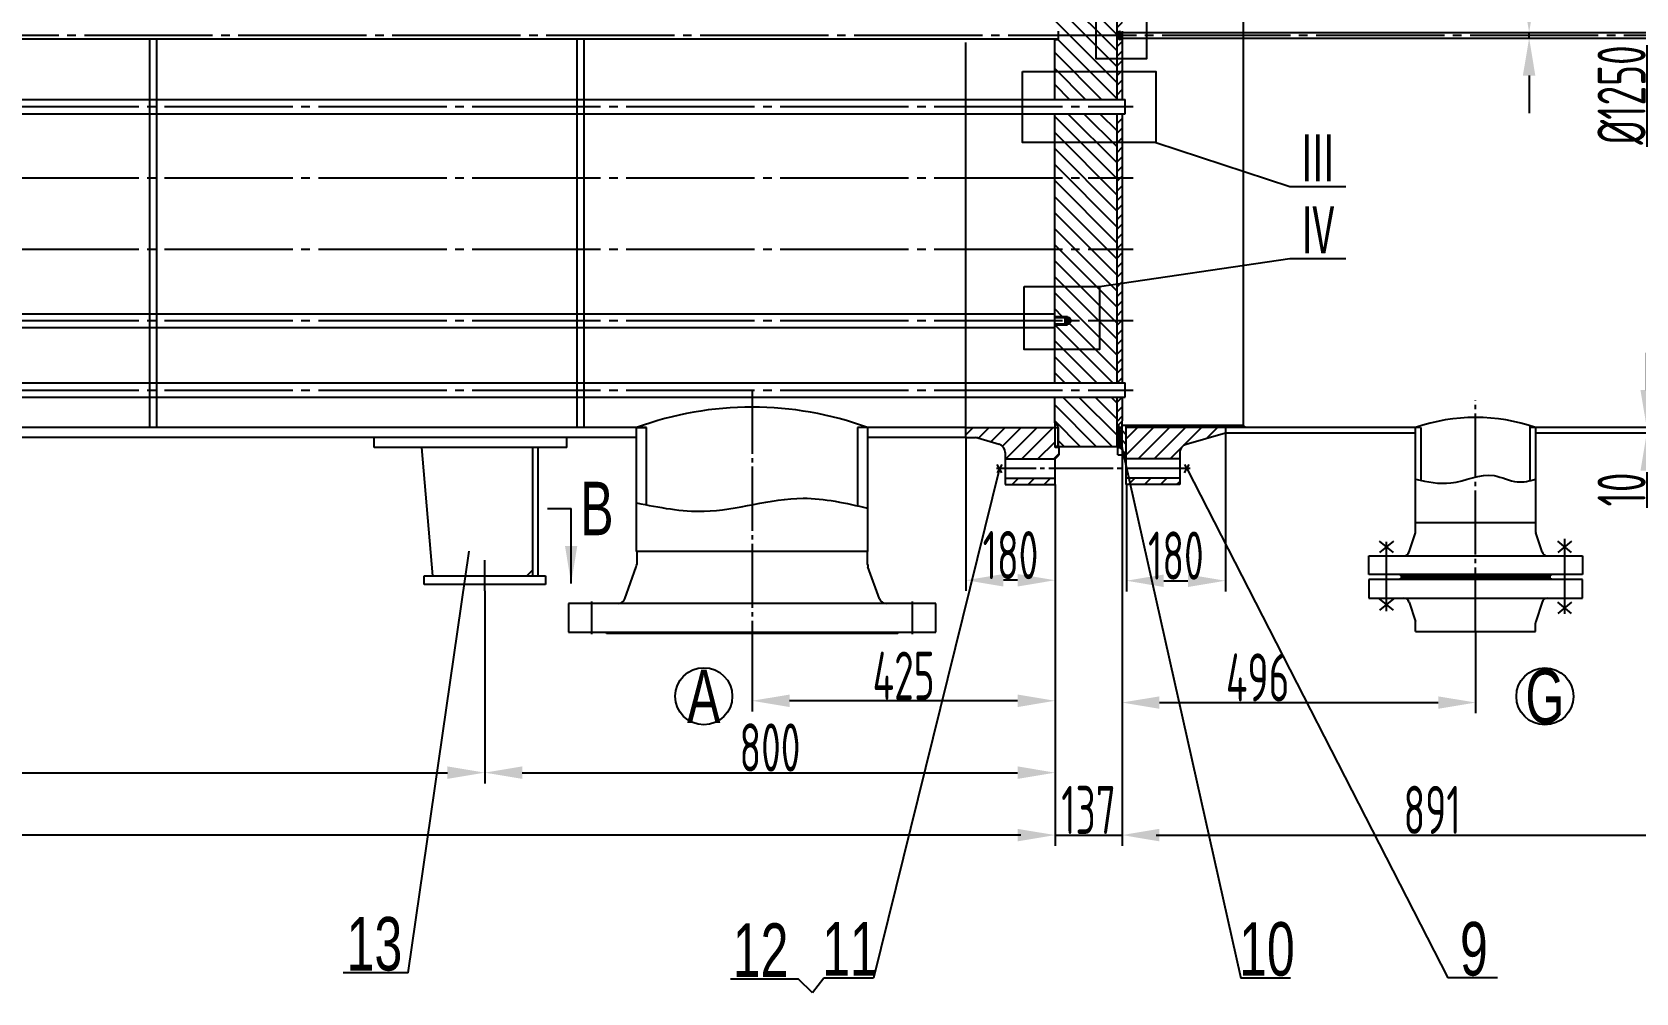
# Model space of a CAD drawing. Header units: millimetres. Extents: x 46644 to 124135, y -32003 to -3110.
# Drawn here: x 59937 to 62187, y -6052 to -4705 of the extents above; entities that cross this region are included whole.
import ezdxf
from ezdxf.enums import TextEntityAlignment as Align

# ---------------------------------------------------------------- set-up
doc = ezdxf.new("R2010")
doc.units = ezdxf.units.MM
doc.header["$LTSCALE"] = 6
doc.linetypes.add('CENTER', pattern=[18, 15, -1, 1, -1])
for name, color, linetype in [('0_OL', 4, 'Continuous'), ('1_hat', 52, 'Continuous'), ('4_cen', 1, 'CENTER'), ('4_cen_s', 7, 'Continuous'), ('5_div', 5, 'Continuous'), ('7_dim', 3, 'Continuous')]:
    doc.layers.add(name, color=color, linetype=linetype)
doc.styles.add('HZ', font='ascii.shx', dxfattribs={"width": 0.7, "bigfont": 'hztxt.shx'})
doc.styles.add('mark', font='cc.shx', dxfattribs={"width": 0.7, "bigfont": 'dxfs.shx'})
doc.dimstyles.new('15.1', dxfattribs={"dimscale": 15, "dimtxt": 4.5, "dimasz": 3.5, "dimexe": 1, "dimexo": 0, "dimgap": 0.1, "dimtad": 1, "dimzin": 9, "dimdsep": 46, "dimtxsty": 'HZ', "dimcen": 0, "dimclrd": 256, "dimclre": 256, "dimclrt": 256, "dimadec": 0, "dimazin": 0, "dimtfac": 1, "dimtmove": 1, "dimatfit": 1, "dimfxl": 0, "dimarcsym": 0})
pattern_1 = [(120, (14161.1553, 0), (-2.74963066, -1.5875), []), (210, (14161.1553, 0), (1.5875, -2.74963066), [])]

# ---------------------------------------------------------------- blocks, each defined once
blk = doc.blocks.new('*D47')
at = {"layer": '7_dim', "lineweight": -2}
for p, q in [((62286.1, -4159.2), (62186.8, -4159.2)), ((62201.8, -4211.7), (62201.8, -5206.7)), ((62286.1, -5259.2), (62186.8, -5259.2))]:
    blk.add_line(p, q, dxfattribs=at)
at = {"layer": '7_dim'}
for points in [[(62193, -4211.7), (62210.5, -4211.7), (62201.8, -4159.2)], [(62193, -5206.7), (62210.5, -5206.7), (62201.8, -5259.2)]]:
    blk.add_solid(points, dxfattribs=at)
at = {"layer": 'Defpoints', "color": 0}
for p in [(62286.1, -4159.2), (62201.8, -5259.2), (62286.1, -5259.2)]:
    blk.add_point(p, dxfattribs=at)
at = {"layer": '7_dim', "insert": (62166.5, -4792.9), "char_height": 67.5, "attachment_point": 5, "rotation": 90, "style": 'HZ'}
blk.add_mtext('%%C1250', dxfattribs=at)
blk = doc.blocks.new('*D295')
at = {"layer": '7_dim', "lineweight": -2}
for p, q in [((62201.8, -5206.7), (62201.8, -5154.2)), ((62286.1, -5259.2), (62186.8, -5259.2)), ((62201.8, -5259.2), (62201.8, -5267.2)), ((62286.1, -5267.2), (62186.8, -5267.2)), ((62201.8, -5319.7), (62201.8, -5372.2))]:
    blk.add_line(p, q, dxfattribs=at)
at = {"layer": '7_dim'}
for points in [[(62193, -5206.7), (62210.5, -5206.7), (62201.8, -5259.2)], [(62193, -5319.7), (62210.5, -5319.7), (62201.8, -5267.2)]]:
    blk.add_solid(points, dxfattribs=at)
at = {"layer": 'Defpoints', "color": 0}
for p in [(62286.1, -5259.2), (62201.8, -5267.2), (62286.1, -5267.2)]:
    blk.add_point(p, dxfattribs=at)
at = {"layer": '7_dim', "insert": (62166.5, -5346), "char_height": 67.5, "attachment_point": 5, "rotation": 90, "style": 'HZ'}
blk.add_mtext('10', dxfattribs=at)
blk = doc.blocks.new('*D50')
at = {"layer": '7_dim', "lineweight": -2}
for p, q in [((61465.7, -5287.2), (61465.7, -5845.5)), ((62335.7, -5267.2), (62335.7, -5845.5)), ((61518.2, -5830.5), (62283.2, -5830.5))]:
    blk.add_line(p, q, dxfattribs=at)
at = {"layer": '7_dim'}
for points in [[(61518.2, -5821.7), (61518.2, -5839.2), (61465.7, -5830.5)], [(62283.2, -5821.7), (62283.2, -5839.2), (62335.7, -5830.5)]]:
    blk.add_solid(points, dxfattribs=at)
at = {"layer": 'Defpoints', "color": 0}
for p in [(61465.7, -5287.2), (62335.7, -5267.2), (62335.7, -5830.5)]:
    blk.add_point(p, dxfattribs=at)
at = {"layer": '7_dim', "insert": (61900.7, -5795.2), "char_height": 67.5, "attachment_point": 5, "style": 'HZ'}
blk.add_mtext('891', dxfattribs=at)
blk = doc.blocks.new('*D63')
at = {"layer": '7_dim', "lineweight": -2}
for p, q in [((61465.7, -5287.2), (61465.7, -5659.7)), ((61961.7, -5545.2), (61961.7, -5659.7)), ((61518.2, -5644.7), (61909.2, -5644.7))]:
    blk.add_line(p, q, dxfattribs=at)
at = {"layer": '7_dim'}
for points in [[(61518.2, -5636), (61518.2, -5653.5), (61465.7, -5644.7)], [(61909.2, -5636), (61909.2, -5653.5), (61961.7, -5644.7)]]:
    blk.add_solid(points, dxfattribs=at)
at = {"layer": 'Defpoints', "color": 0}
for p in [(61465.7, -5287.2), (61961.7, -5545.2), (61961.7, -5644.7)]:
    blk.add_point(p, dxfattribs=at)
at = {"layer": '7_dim', "insert": (61655.9, -5609.5), "char_height": 67.5, "attachment_point": 5, "style": 'HZ'}
blk.add_mtext('496', dxfattribs=at)
blk = doc.blocks.new('*D14')
at = {"layer": '7_dim', "lineweight": -2}
for p, q in [((62036.8, -4652.7), (62036.8, -4600.2)), ((61960.7, -4705.2), (62051.8, -4705.2)), ((61960.7, -4713.2), (62051.8, -4713.2)), ((62036.8, -4713.2), (62036.8, -4705.2)), ((62036.8, -4765.7), (62036.8, -4818.2))]:
    blk.add_line(p, q, dxfattribs=at)
at = {"layer": '7_dim'}
for points in [[(62028, -4652.7), (62045.5, -4652.7), (62036.8, -4705.2)], [(62028, -4765.7), (62045.5, -4765.7), (62036.8, -4713.2)]]:
    blk.add_solid(points, dxfattribs=at)
at = {"layer": 'Defpoints', "color": 0}
for p in [(61960.7, -4705.2), (61960.7, -4713.2), (62036.8, -4705.2)]:
    blk.add_point(p, dxfattribs=at)
at = {"layer": '7_dim', "insert": (62001.5, -4626.5), "char_height": 67.5, "attachment_point": 5, "rotation": 90, "style": 'HZ'}
blk.add_mtext('10', dxfattribs=at)
blk = doc.blocks.new('*D65')
at = {"layer": '7_dim', "lineweight": -2}
for p, q in [((61371.7, -5339.2), (61371.7, -5657.2)), ((60946.7, -5547.4), (60946.7, -5657.2)), ((61319.2, -5642.2), (60999.2, -5642.2))]:
    blk.add_line(p, q, dxfattribs=at)
at = {"layer": '7_dim'}
for points in [[(60999.2, -5633.5), (60999.2, -5651), (60946.7, -5642.2)], [(61319.2, -5633.5), (61319.2, -5651), (61371.7, -5642.2)]]:
    blk.add_solid(points, dxfattribs=at)
at = {"layer": 'Defpoints', "color": 0}
for p in [(61371.7, -5339.2), (60946.7, -5547.4), (60946.7, -5642.2)]:
    blk.add_point(p, dxfattribs=at)
at = {"layer": '7_dim', "insert": (61159.2, -5607), "char_height": 67.5, "attachment_point": 5, "style": 'HZ'}
blk.add_mtext('425', dxfattribs=at)
blk = doc.blocks.new('*D15')
at = {"layer": '7_dim', "lineweight": -2}
for p, q in [((61371.7, -5339.2), (61371.7, -5758)), ((60571.7, -5488.1), (60571.7, -5758)), ((60624.2, -5743), (61319.2, -5743))]:
    blk.add_line(p, q, dxfattribs=at)
at = {"layer": '7_dim'}
for points in [[(60624.2, -5734.2), (60624.2, -5751.7), (60571.7, -5743)], [(61319.2, -5734.2), (61319.2, -5751.7), (61371.7, -5743)]]:
    blk.add_solid(points, dxfattribs=at)
at = {"layer": 'Defpoints', "color": 0}
for p in [(61371.7, -5339.2), (60571.7, -5488.1), (61371.7, -5743)]:
    blk.add_point(p, dxfattribs=at)
at = {"layer": '7_dim', "insert": (60971.7, -5707.7), "char_height": 67.5, "attachment_point": 5, "style": 'HZ'}
blk.add_mtext('800', dxfattribs=at)
blk = doc.blocks.new('*D16')
at = {"layer": '7_dim', "lineweight": -2}
for p, q in [((56971.7, -5488.1), (56971.7, -5758)), ((60571.7, -5488.1), (60571.7, -5758)), ((57024.2, -5743), (60519.2, -5743))]:
    blk.add_line(p, q, dxfattribs=at)
at = {"layer": '7_dim'}
for points in [[(57024.2, -5734.2), (57024.2, -5751.7), (56971.7, -5743)], [(60519.2, -5734.2), (60519.2, -5751.7), (60571.7, -5743)]]:
    blk.add_solid(points, dxfattribs=at)
at = {"layer": 'Defpoints', "color": 0}
for p in [(56971.7, -5488.1), (60571.7, -5488.1), (60571.7, -5743)]:
    blk.add_point(p, dxfattribs=at)
at = {"layer": '7_dim', "insert": (58771.7, -5707.7), "char_height": 67.5, "attachment_point": 5, "style": 'HZ'}
blk.add_mtext('3600', dxfattribs=at)
blk = doc.blocks.new('*D52')
at = {"layer": '7_dim', "lineweight": -2}
for p, q in [((56171.7, -5291.2), (56171.7, -5845.5)), ((61371.7, -5339.2), (61371.7, -5845.5)), ((61319.2, -5830.5), (56224.2, -5830.5))]:
    blk.add_line(p, q, dxfattribs=at)
at = {"layer": '7_dim'}
for points in [[(56224.2, -5821.8), (56224.2, -5839.3), (56171.7, -5830.5)], [(61319.2, -5821.8), (61319.2, -5839.3), (61371.7, -5830.5)]]:
    blk.add_solid(points, dxfattribs=at)
at = {"layer": 'Defpoints', "color": 0}
for p in [(56171.7, -5291.2), (61371.7, -5339.2), (56171.7, -5830.5)]:
    blk.add_point(p, dxfattribs=at)
at = {"layer": '7_dim', "insert": (58771.7, -5795.3), "char_height": 67.5, "attachment_point": 5, "style": 'HZ'}
blk.add_mtext('5400', dxfattribs=at)
blk = doc.blocks.new('*D51')
at = {"layer": '7_dim', "lineweight": -2}
for p, q in [((61465.7, -5297.2), (61465.7, -5845.5)), ((61371.7, -5339.2), (61371.7, -5845.5)), ((61319.2, -5830.5), (61266.7, -5830.5)), ((61371.7, -5830.5), (61465.7, -5830.5)), ((61518.2, -5830.5), (61570.7, -5830.5))]:
    blk.add_line(p, q, dxfattribs=at)
at = {"layer": '7_dim'}
for points in [[(61319.2, -5821.8), (61319.2, -5839.3), (61371.7, -5830.5)], [(61518.2, -5821.8), (61518.2, -5839.3), (61465.7, -5830.5)]]:
    blk.add_solid(points, dxfattribs=at)
at = {"layer": 'Defpoints', "color": 0}
for p in [(61465.7, -5297.2), (61371.7, -5339.2), (61465.7, -5830.5)]:
    blk.add_point(p, dxfattribs=at)
at = {"layer": '7_dim', "insert": (61418.7, -5795.3), "char_height": 67.5, "attachment_point": 5, "style": 'HZ'}
blk.add_mtext('137', dxfattribs=at)
blk = doc.blocks.new('*D56')
at = {"layer": '7_dim', "lineweight": -2}
for p, q in [((61610.7, -5267.2), (61610.7, -5488.9)), ((61471.7, -5339.2), (61471.7, -5488.9)), ((61524.2, -5473.9), (61558.2, -5473.9))]:
    blk.add_line(p, q, dxfattribs=at)
at = {"layer": '7_dim'}
for points in [[(61524.2, -5465.2), (61524.2, -5482.7), (61471.7, -5473.9)], [(61558.2, -5465.2), (61558.2, -5482.7), (61610.7, -5473.9)]]:
    blk.add_solid(points, dxfattribs=at)
at = {"layer": 'Defpoints', "color": 0}
for p in [(61610.7, -5267.2), (61471.7, -5339.2), (61610.7, -5473.9)]:
    blk.add_point(p, dxfattribs=at)
at = {"layer": '7_dim', "insert": (61541.2, -5438.7), "char_height": 67.5, "attachment_point": 5, "style": 'HZ'}
blk.add_mtext('180', dxfattribs=at)
blk = doc.blocks.new('*D57')
at = {"layer": '7_dim', "lineweight": -2}
for p, q in [((61246.7, -5273.2), (61246.7, -5488.2)), ((61371.7, -5339.2), (61371.7, -5488.2)), ((61319.2, -5473.2), (61299.2, -5473.2))]:
    blk.add_line(p, q, dxfattribs=at)
at = {"layer": '7_dim'}
for points in [[(61299.2, -5464.5), (61299.2, -5482), (61246.7, -5473.2)], [(61319.2, -5464.5), (61319.2, -5482), (61371.7, -5473.2)]]:
    blk.add_solid(points, dxfattribs=at)
at = {"layer": 'Defpoints', "color": 0}
for p in [(61246.7, -5273.2), (61371.7, -5339.2), (61246.7, -5473.2)]:
    blk.add_point(p, dxfattribs=at)
at = {"layer": '7_dim', "insert": (61309.2, -5438), "char_height": 67.5, "attachment_point": 5, "style": 'HZ'}
blk.add_mtext('180', dxfattribs=at)

msp = doc.modelspace()

# ---------------------------------------------------------------- hatches: boundary and pattern name
at = {"layer": '1_hat'}
h = msp.add_hatch(dxfattribs=at)
h.set_pattern_fill('ANSI31', color=256, scale=5, angle=90, style=0)
h.set_pattern_definition([(135, (14161.155, 0), (-11.22532, -11.22532), [])])
h.paths.add_polyline_path([(61458.18, -5196.515), (61458.18, -5109.218), (61394.304, -5109.218), (61391.706, -5113.718), (61389.18, -5113.718), (61389.18, -5115.218), (61371.18, -5115.218), (61371.18, -5196.515)])
h.paths.add_polyline_path([(61458.18, -5285.718), (61458.18, -5216.515), (61371.18, -5216.515), (61371.18, -5252.718), (61376.18, -5257.718), (61376.18, -5285.718)])
h.paths.add_polyline_path([(61458.18, -5109.218), (61458.18, -5009.218), (61371.18, -5009.218), (61371.18, -5103.218), (61389.18, -5103.218), (61389.18, -5104.718), (61391.706, -5104.718), (61394.304, -5109.218)])
h.paths.add_polyline_path([(61458.18, -5009.218), (61458.18, -4909.218), (61371.18, -4909.218), (61371.18, -5009.218)])
h.paths.add_polyline_path([(61458.18, -4909.218), (61458.18, -4819.218), (61371.18, -4819.218), (61371.18, -4909.218)])
h.paths.add_polyline_path([(61458.18, -4799.218), (61458.18, -4709.218), (61376.18, -4709.218), (61376.18, -4715.218), (61371.18, -4715.218), (61371.18, -4799.218)])
h.paths.add_polyline_path([(61458.18, -4709.218), (61458.18, -4619.218), (61371.18, -4619.218), (61371.18, -4703.218), (61376.18, -4703.218), (61376.18, -4709.218)])
h.paths.add_polyline_path([(61458.18, -4599.218), (61458.18, -4509.218), (61394.304, -4509.218), (61391.706, -4513.718), (61389.18, -4513.718), (61389.18, -4515.218), (61371.18, -4515.218), (61371.18, -4599.218)])
h.paths.add_polyline_path([(61458.18, -4509.218), (61458.18, -4409.218), (61371.18, -4409.218), (61371.18, -4503.218), (61389.18, -4503.218), (61389.18, -4504.718), (61391.706, -4504.718), (61394.304, -4509.218)])
h.paths.add_polyline_path([(61458.18, -4409.218), (61458.18, -4309.218), (61394.304, -4309.218), (61391.706, -4313.718), (61389.18, -4313.718), (61389.18, -4315.218), (61371.18, -4315.218), (61371.18, -4409.218)])
h.paths.add_polyline_path([(61458.18, -4309.218), (61458.18, -4221.921), (61371.18, -4221.921), (61371.18, -4303.218), (61389.18, -4303.218), (61389.18, -4304.718), (61391.706, -4304.718), (61394.304, -4309.218)])
h.paths.add_polyline_path([(61458.18, -4201.921), (61458.18, -4132.718), (61376.18, -4132.718), (61376.18, -4160.718), (61371.18, -4165.718), (61371.18, -4201.921)])
h = msp.add_hatch(dxfattribs=at)
h.set_pattern_fill('ANSI31', color=256, scale=3, style=0)
h.set_pattern_definition([(45, (14161.155, 0), (-6.735192, 6.735192), [])])
h.paths.add_polyline_path([(61466.18, -5216.515), (61458.18, -5216.515), (61458.18, -5285.718), (61461.18, -5285.718), (61461.18, -5259.218), (61461.18, -5257.718), (61466.18, -5252.718)])
h.paths.add_polyline_path([(61466.18, -5109.218), (61458.18, -5109.218), (61458.18, -5196.515), (61466.18, -5196.515)])
h.paths.add_polyline_path([(61466.18, -5009.218), (61458.18, -5009.218), (61458.18, -5109.218), (61466.18, -5109.218)])
h.paths.add_polyline_path([(61466.18, -4909.218), (61458.18, -4909.218), (61458.18, -5009.218), (61466.18, -5009.218)])
h.paths.add_polyline_path([(61466.18, -4819.218), (61458.18, -4819.218), (61458.18, -4909.218), (61466.18, -4909.218)])
h.paths.add_polyline_path([(61466.18, -4715.218), (61461.18, -4715.218), (61461.18, -4709.218), (61458.18, -4709.218), (61458.18, -4799.218), (61466.18, -4799.218)])
h.paths.add_polyline_path([(61466.18, -4619.218), (61458.18, -4619.218), (61458.18, -4709.218), (61461.18, -4709.218), (61461.18, -4703.218), (61466.18, -4703.218)])
h.paths.add_polyline_path([(61466.18, -4509.218), (61458.18, -4509.218), (61458.18, -4599.218), (61466.18, -4599.218)])
h.paths.add_polyline_path([(61466.18, -4409.218), (61458.18, -4409.218), (61458.18, -4509.218), (61466.18, -4509.218)])
h.paths.add_polyline_path([(61466.18, -4309.218), (61458.18, -4309.218), (61458.18, -4409.218), (61466.18, -4409.218)])
h.paths.add_polyline_path([(61466.18, -4221.921), (61458.18, -4221.921), (61458.18, -4309.218), (61466.18, -4309.218)])
h = msp.add_hatch(dxfattribs=at)
h.set_pattern_fill('ANSI37', color=256, angle=75, style=0)
h.paths.add_polyline_path([(61461.18, -4709.218), (61465.68, -4709.218), (61465.68, -4703.218), (61461.18, -4703.218)])
h.paths.add_polyline_path([(61461.18, -4709.218), (61461.18, -4715.218), (61465.68, -4715.218), (61465.68, -4709.218)])
h = msp.add_hatch(dxfattribs=at)
h.set_pattern_fill('ANSI31', color=256, scale=5, style=0)
h.set_pattern_definition([(45, (14161.155, 0), (-11.22532, 11.22532), [])])
h.paths.add_polyline_path([(61371.68, -5330.218), (61301.68, -5330.218), (61301.68, -5339.218), (61371.68, -5339.218)])
h.paths.add_polyline_path([(61371.68, -5259.218), (61246.68, -5259.218), (61246.68, -5273.218), (61259.918, -5273.218, -0.07299342), (61263.367, -5273.724), (61293.128, -5282.652, -0.33120617), (61301.68, -5294.146), (61301.68, -5303.218), (61371.68, -5303.218), (61377.68, -5297.218), (61377.68, -5287.218), (61371.68, -5287.218)])
h = msp.add_hatch(dxfattribs=at)
h.set_pattern_fill('ANSI31', color=256, scale=3, angle=90, style=0)
h.set_pattern_definition([(135, (14161.155, 0), (-6.735192, -6.735192), [])])
h.paths.add_polyline_path([(61465.68, -5287.218), (61459.68, -5287.218), (61459.68, -5297.218), (61471.68, -5297.218), (61471.68, -5256.218), (61465.68, -5256.218)])
h = msp.add_hatch(dxfattribs=at)
h.set_pattern_fill('ANSI37', color=256, angle=75, style=0)
h.set_pattern_definition(pattern_1)
h.paths.add_polyline_path([(61465.68, -5259.218), (61461.18, -5259.218), (61461.18, -5285.718), (61465.68, -5285.718)])
h = msp.add_hatch(dxfattribs=at)
h.set_pattern_fill('ANSI37', color=256, angle=75, style=0)
h.set_pattern_definition(pattern_1)
h.paths.add_polyline_path([(61478.68, -5256.218), (61471.68, -5256.218), (61471.68, -5259.218), (61477.876, -5259.218)])
h = msp.add_hatch(dxfattribs=at)
h.set_pattern_fill('ANSI31', color=256, scale=5, style=0)
h.set_pattern_definition([(45, (14167.155, 0), (-11.22532, 11.22532), [])])
h.paths.add_polyline_path([(61546.68, -5330.218), (61471.68, -5330.218), (61471.68, -5339.218), (61546.68, -5339.218)])
edge = h.paths.add_edge_path()
edge.add_line((61471.68, -5259.218), (61471.68, -5303.218))
edge.add_line((61471.68, -5303.218), (61546.68, -5303.218))
edge.add_line((61546.68, -5303.218), (61546.68, -5294.308))
edge.add_arc((61558.68, -5294.308), 12, 105.708638, 180, ccw=False)
edge.add_line((61555.431, -5282.756), (61610.68, -5267.218))
edge.add_line((61610.68, -5267.218), (61610.68, -5259.218))
edge.add_line((61610.68, -5259.218), (61471.68, -5259.218))
h = msp.add_hatch(dxfattribs=at)
h.set_pattern_fill('ANSI31', color=256, scale=3, angle=75, style=0)
h.set_pattern_definition([(120, (14161.155, 0), (-8.248892, -4.7625), [])])
h.paths.add_polyline_path([(61478.68, -5256.218), (61477.876, -5259.218), (61610.68, -5259.218), (61635.68, -5259.218), (61635.68, -5256.218)])

# ---------------------------------------------------------------- linework, layer by layer
at = {"color": 7}
for p, q in [((61371.18, -5104.718), (61387.033, -5104.718)), ((61385.533, -5103.218), (61389.18, -5103.218)), ((61371.18, -5113.718), (61387.033, -5113.718)), ((61385.533, -5115.218), (61389.18, -5115.218))]:
    msp.add_line(p, q, dxfattribs=at)
at = {"color": 7, "linetype": 'Continuous'}
msp.add_line((60463.957, -6023.79), (60549.794, -5432.493), dxfattribs=at)
at = {"color": 4, "linetype": 'Continuous', "ltscale": 10}
for p, q in [((60463.957, -6023.79), (60373.073, -6023.79)), ((61011.782, -6032.716), (60916.262, -6032.716)), ((61116.931, -6030.993), (61047.408, -6030.993)), ((61701.937, -6031.056), (61632.414, -6031.056)), ((61992.309, -6030.758), (61922.786, -6030.758))]:
    msp.add_line(p, q, dxfattribs=at)
at = {"color": 2, "linetype": 'Continuous', "ltscale": 10}
for p, q in [((61031.387, -6051.766), (61011.782, -6032.716)), ((61047.408, -6030.993), (61031.387, -6051.766))]:
    msp.add_line(p, q, dxfattribs=at)
at = {"layer": '0_OL'}
for p, q in [((61635.68, -4159.218), (61635.68, -5259.218)), ((61458.18, -4619.218), (61458.18, -4799.218)), ((58714.743, -4714.218), (61376.18, -4714.218)), ((60101.18, -4714.218), (60101.18, -5259.218)), ((60111.18, -4714.218), (60111.18, -5259.218)), ((60701.18, -5259.218), (60701.18, -4714.218)), ((60711.18, -5259.218), (60711.18, -4714.218)), ((61246.68, -5273.218), (61246.68, -4719.218)), ((61371.18, -4799.218), (61371.18, -4714.218)), ((61371.18, -4715.218), (61376.18, -4715.218)), ((61376.18, -4703.218), (61376.18, -4715.218)), ((61461.18, -4703.218), (61461.18, -4715.218)), ((61466.18, -4715.218), (61461.18, -4715.218)), ((61465.68, -4703.218), (61465.68, -4715.218)), ((61465.68, -4705.218), (62610.672, -4705.218)), ((61465.68, -4713.218), (62610.672, -4713.218)), ((61466.18, -4799.218), (61466.18, -4715.218)), ((56450.18, -4799.218), (61470.18, -4799.218)), ((61470.18, -4819.218), (61470.18, -4799.218)), ((56450.18, -4819.218), (61470.18, -4819.218)), ((61371.18, -5196.515), (61371.18, -4819.218)), ((61458.18, -4819.218), (61458.18, -5196.515)), ((61466.18, -5196.515), (61466.18, -4819.218)), ((56511.18, -5099.718), (61371.18, -5099.718)), ((61371.18, -5103.218), (61385.533, -5103.218)), ((61385.533, -5103.218), (61385.533, -5115.218)), ((61387.07, -5104.754), (61385.533, -5103.218)), ((61387.033, -5104.718), (61391.706, -5104.718)), ((61387.07, -5113.681), (61387.07, -5104.754)), ((61389.18, -5103.218), (61389.18, -5115.218)), ((61391.706, -5104.718), (61391.706, -5113.718)), ((61394.304, -5109.218), (61391.706, -5104.718)), ((56511.18, -5118.718), (61371.18, -5118.718)), ((61371.18, -5115.218), (61385.533, -5115.218)), ((61385.533, -5115.218), (61387.07, -5113.681)), ((61387.033, -5113.718), (61391.706, -5113.718)), ((61391.706, -5113.718), (61394.304, -5109.218)), ((57951.418, -5196.515), (61470.18, -5196.515)), ((61470.18, -5216.515), (61470.18, -5196.515)), ((57966.202, -5216.515), (61470.18, -5216.515)), ((61371.18, -5252.718), (61371.18, -5216.515)), ((61458.18, -5216.515), (61458.18, -5285.718)), ((61466.18, -5249.718), (61466.18, -5216.515)), ((60798.68, -5259.218), (56315.75, -5259.218)), ((60784.68, -5433.022), (60784.68, -5259.218)), ((60784.68, -5259.218), (60798.68, -5259.218)), ((60798.68, -5367.497), (60798.68, -5259.218)), ((61246.68, -5259.218), (61094.68, -5259.218)), ((61094.68, -5259.218), (61094.68, -5368.863)), ((61108.68, -5259.218), (61108.68, -5433.022)), ((61246.68, -5259.218), (61371.68, -5259.218)), ((61376.18, -5257.718), (61371.18, -5252.718)), ((61371.68, -5287.218), (61371.68, -5253.218)), ((61376.18, -5285.718), (61376.18, -5257.718)), ((61461.18, -5254.718), (61466.18, -5249.718)), ((61461.18, -5285.718), (61461.18, -5254.718)), ((61465.68, -5287.218), (61465.68, -5250.218)), ((61635.68, -5256.218), (61465.68, -5256.218)), ((61471.68, -5339.218), (61471.68, -5256.218)), ((61610.68, -5259.218), (61471.68, -5259.218)), ((61478.68, -5256.218), (61477.876, -5259.218)), ((61610.68, -5259.218), (61610.68, -5267.218)), ((61884.53, -5259.218), (61610.68, -5259.218)), ((61635.68, -5256.218), (61638.68, -5259.218)), ((61877.53, -5404.218), (61877.53, -5259.218)), ((61885.53, -5333.406), (61885.53, -5259.218)), ((62310.68, -5259.218), (62036.83, -5259.218)), ((62037.83, -5259.218), (62037.83, -5333.66)), ((62045.83, -5259.218), (62045.83, -5404.218)), ((60784.68, -5273.218), (56320.83, -5273.218)), ((60686.68, -5273.218), (60416.68, -5273.218)), ((60416.68, -5287.218), (60416.68, -5273.218)), ((60686.68, -5287.218), (60416.68, -5287.218)), ((60498.68, -5467.218), (60483.229, -5287.218)), ((60638.68, -5287.218), (60638.68, -5459.218)), ((60638.68, -5287.218), (60638.68, -5467.218)), ((60646.68, -5467.218), (60646.68, -5287.218)), ((60686.68, -5287.218), (60686.68, -5273.218)), ((61246.68, -5273.218), (61108.68, -5273.218)), ((61246.68, -5273.218), (61259.918, -5273.218)), ((61263.367, -5273.724), (61293.128, -5282.652)), ((61377.68, -5287.218), (61371.68, -5287.218)), ((61376.18, -5285.718), (61461.18, -5285.718)), ((61377.68, -5297.218), (61377.68, -5285.718)), ((61459.68, -5297.218), (61459.68, -5285.718)), ((61459.68, -5287.218), (61465.68, -5287.218)), ((61610.68, -5267.218), (61555.431, -5282.756)), ((61876.53, -5267.218), (61610.68, -5267.218)), ((62310.68, -5267.218), (62044.83, -5267.218)), ((61301.68, -5294.146), (61301.68, -5339.218)), ((61301.68, -5303.218), (61371.68, -5303.218)), ((61371.68, -5303.218), (61377.68, -5297.218)), ((61371.68, -5339.218), (61371.68, -5303.218)), ((61459.68, -5297.218), (61471.68, -5297.218)), ((61471.68, -5303.218), (61465.68, -5297.218)), ((61546.68, -5303.218), (61471.68, -5303.218)), ((61546.68, -5294.308), (61546.68, -5339.218)), ((61297.058, -5311.012), (61290.47, -5322.424)), ((61297.058, -5322.424), (61290.47, -5311.012)), ((61301.68, -5330.218), (61371.68, -5330.218)), ((61546.68, -5330.218), (61471.68, -5330.218)), ((61553.174, -5311.012), (61559.763, -5322.424)), ((61553.174, -5322.424), (61559.763, -5311.012)), ((61301.68, -5339.218), (61371.68, -5339.218)), ((61546.68, -5339.218), (61471.68, -5339.218)), ((60659.733, -5372.609), (60692.807, -5372.609)), ((61877.53, -5392.218), (62045.83, -5392.218)), ((61846.44, -5434.323), (61826.919, -5418.471)), ((61846.44, -5418.471), (61826.919, -5434.323)), ((61868.425, -5433.586), (61877.171, -5406.586)), ((62054.934, -5433.586), (62046.188, -5406.586)), ((62096.44, -5434.323), (62076.919, -5418.471)), ((62096.44, -5418.471), (62076.919, -5434.323)), ((61108.68, -5433.022), (60784.68, -5433.022)), ((60784.78, -5433.022), (60784.78, -5451.022)), ((61108.68, -5451.022), (61108.68, -5433.022)), ((61811.68, -5465.218), (61811.68, -5439.218)), ((61811.68, -5439.218), (62111.68, -5439.218)), ((62111.68, -5439.218), (62111.68, -5465.218)), ((60486.68, -5479.218), (60486.68, -5467.218)), ((60486.68, -5467.218), (60656.68, -5467.218)), ((60638.68, -5459.218), (60630.68, -5467.218)), ((60638.68, -5467.218), (60646.68, -5467.218)), ((60656.68, -5467.218), (60656.68, -5479.218)), ((60768.06, -5499.295), (60784.229, -5454.295)), ((61125.4, -5499.295), (61109.23, -5454.295)), ((62111.68, -5465.218), (61811.68, -5465.218)), ((61856.18, -5465.218), (61856.18, -5467.218)), ((61856.18, -5467.218), (62067.18, -5467.218)), ((62067.18, -5467.218), (62067.18, -5465.218)), ((60656.68, -5479.218), (60486.68, -5479.218)), ((61811.68, -5472.218), (61811.68, -5498.218)), ((62111.68, -5472.218), (61811.68, -5472.218)), ((61856.18, -5468.718), (62067.18, -5468.718)), ((61856.18, -5468.718), (62067.18, -5468.718)), ((61856.18, -5472.218), (61856.18, -5470.218)), ((61856.18, -5470.218), (62067.18, -5470.218)), ((62067.18, -5470.218), (62067.18, -5472.218)), ((62111.68, -5498.218), (62111.68, -5472.218)), ((61204.23, -5506.022), (60689.23, -5506.022)), ((60689.23, -5506.022), (60689.23, -5546.022)), ((61204.23, -5546.022), (61204.23, -5506.022)), ((61811.68, -5498.218), (62111.68, -5498.218)), ((61846.44, -5515.262), (61826.919, -5499.409)), ((61846.44, -5499.409), (61826.919, -5515.262)), ((61868.425, -5503.849), (61877.171, -5530.849)), ((62054.934, -5503.849), (62046.188, -5530.849)), ((62096.44, -5519.951), (62076.919, -5504.098)), ((62096.44, -5504.098), (62076.919, -5519.951)), ((61877.53, -5545.218), (61877.53, -5533.218)), ((62045.83, -5545.218), (62045.83, -5533.218)), ((60689.23, -5546.022), (61204.23, -5546.022)), ((60742.23, -5548.022), (60742.23, -5546.022)), ((61151.23, -5548.022), (60742.23, -5548.022)), ((61151.23, -5546.022), (61151.23, -5548.022)), ((61877.53, -5545.218), (62045.83, -5545.218))]:
    msp.add_line(p, q, dxfattribs=at)
for points in [[(61371.68, -5259.218), (61376.18, -5259.218), (61376.18, -5285.718), (61371.68, -5285.718)], [(61465.68, -5259.218), (61461.18, -5259.218), (61461.18, -5285.718), (61465.68, -5285.718)]]:
    msp.add_lwpolyline(points, close=True, dxfattribs=at)
for centre, radius, start, end in [((60946.68, -5701.539), 471.054, 69.884766, 110.115234), ((61961.68, -5499.524), 254.614, 70.700869, 109.299131), ((61259.918, -5285.218), 12, 73.300756, 90), ((61289.68, -5294.146), 12, 0, 73.300756), ((61558.68, -5294.308), 12, 105.708638, 180), ((61869.53, -5404.218), 8, 342.776564, 0), ((62053.83, -5404.218), 8, 180, 197.223436), ((61860.784, -5431.218), 8, 270, 342.776564), ((62062.575, -5431.218), 8, 197.223436, 270), ((60774.78, -5451.022), 10, 340.895775, 0), ((61118.68, -5451.022), 10, 180, 199.104225), ((60758.61, -5496.022), 10, 270, 340.895775), ((61134.849, -5496.022), 10, 199.104225, 270), ((61860.784, -5506.218), 8, 17.223436, 90), ((62062.575, -5506.218), 8, 90, 162.776564), ((61869.53, -5533.218), 8, 0, 17.223436), ((62053.83, -5533.218), 8, 162.776564, 180)]:
    msp.add_arc(centre, radius, start, end, dxfattribs=at)
at = {"layer": '1_hat', "color": 7}
msp.add_line((61463.702, -5278.192), (61632.414, -6031.056), dxfattribs=at)
at = {"layer": '4_cen', "ltscale": 2}
for p, q in [((58713.873, -4709.218), (62654.498, -4709.218)), ((56450.18, -4809.218), (61481.093, -4809.218)), ((56450.18, -4909.218), (61481.093, -4909.218)), ((56450.18, -5009.218), (61481.093, -5009.218)), ((56450.18, -5109.218), (61481.093, -5109.218)), ((56450.18, -5206.515), (61481.093, -5206.515))]:
    msp.add_line(p, q, dxfattribs=at)
at = {"layer": '4_cen'}
for p, q in [((60946.68, -5205.97), (60946.68, -5547.359)), ((61961.68, -5545.218), (61961.68, -5220.772)), ((61561.02, -5316.718), (61289.332, -5316.718)), ((60571.68, -5488.096), (60571.68, -5445.078))]:
    msp.add_line(p, q, dxfattribs=at)
at = {"layer": '4_cen_s'}
for p, q in [((61836.68, -5516.758), (61836.68, -5419.434)), ((62086.68, -5520.145), (62086.68, -5415.186)), ((60721.73, -5549.022), (60721.73, -5503.022)), ((61171.73, -5549.022), (61171.73, -5503.022))]:
    msp.add_line(p, q, dxfattribs=at)
at = {"layer": '5_div', "color": 7}
msp.add_line((61293.764, -5316.718), (61116.931, -6030.993), dxfattribs=at)
at = {"layer": '5_div'}
msp.add_spline([(61877.53, -5331.718), (61926.949, -5336.775), (61987.566, -5326.574), (62020.204, -5335.32), (62045.83, -5331.718)], degree=3, dxfattribs=at)
at = {"layer": '5_div', "color": 7}
msp.add_spline([(60784.68, -5364.718), (60879.307, -5376.479), (61018.143, -5358.261), (61108.68, -5372.07)], degree=3, dxfattribs=at)
at = {"layer": '7_dim'}
for p, q in [((61512.903, -4859.548), (61701.248, -4921.051)), ((61701.248, -4921.051), (61779.438, -4921.051)), ((61434.031, -5061.408), (61701.248, -5022.154)), ((61701.248, -5022.154), (61779.438, -5022.154)), ((61323.68, -5830.585), (61271.18, -5830.585)), ((61513.68, -5830.585), (61566.18, -5830.585))]:
    msp.add_line(p, q, dxfattribs=at)
at = {"layer": '7_dim', "color": 7}
msp.add_line((61556.469, -5316.718), (61922.786, -6030.758), dxfattribs=at)
at = {"layer": '7_dim'}
for points in [[(61429.359, -4671.664), (61499.852, -4671.664), (61499.852, -4742.158), (61429.359, -4742.158)], [(61326.128, -4759.926), (61512.903, -4759.926), (61512.903, -4859.548), (61326.128, -4859.548)], [(61328.427, -5061.408), (61434.031, -5061.408), (61434.031, -5149.889), (61328.427, -5149.889)]]:
    msp.add_lwpolyline(points, close=True, dxfattribs=at)
for centre in [(60878.867, -5635.878), (62058.85, -5636.016)]:
    msp.add_circle(centre, 40, dxfattribs=at)

# ---------------------------------------------------------------- texts
at = {"color": 7, "linetype": 'Continuous', "width": 0.7}
for s, style, p in [('Ⅲ', 'HZ', (61740.343, -4921.051)), ('Ⅳ', 'HZ', (61740.343, -5022.154)), ('13', 'mark', (60416.869, -6020.376)), ('12', 'mark', (60958.591, -6029.302)), ('11', 'mark', (61083.955, -6027.579)), ('10', 'mark', (61668.961, -6027.643)), ('9', 'mark', (61959.333, -6027.345))]:
    msp.add_text(s, height=75, dxfattribs=dict(at, style=style)).set_placement(p, align=Align.CENTER)
at = {"color": 7, "linetype": 'Continuous', "style": 'mark', "width": 0.7}
for s, p in [('B', (60728.957, -5372.609)), ('A', (60878.867, -5635.878)), ('G', (62058.85, -5636.016))]:
    msp.add_text(s, height=75, dxfattribs=at).set_placement(p, align=Align.MIDDLE_CENTER)

# ---------------------------------------------------------------- dimensions: what is measured, and where the dimension line sits
at = {"layer": '7_dim'}
for base, p1, p2, text, picture, middle, dimtype in [((62201.786, -5259.218), (62286.052, -4159.218), (62286.052, -5259.218), '%%C1250', '*D47', (62201.786, -4792.89), 160), ((62036.795, -4705.218), (61960.68, -4713.218), (61960.68, -4705.218), '10', '*D14', (62036.795, -4626.468), 128), ((62201.786, -5267.218), (62286.052, -5259.218), (62286.052, -5267.218), '10', '*D295', (62201.786, -5345.968), 160)]:
    dim = msp.add_linear_dim(base=base, p1=p1, p2=p2, angle=90, text=text, dimstyle='15.1', dxfattribs=at)
    dim.commit()
    dim.dimension.update_dxf_attribs({"geometry": picture, "text_midpoint": middle, "dimtype": dimtype})
for base, p1, p2, text, picture, middle in [((61246.68, -5473.229), (61371.68, -5339.218), (61246.68, -5273.218), '180', '*D57', (61309.18, -5437.979)), ((61610.68, -5473.947), (61471.68, -5339.218), (61610.68, -5267.218), '180', '*D56', (61541.18, -5438.697)), ((56171.68, -5830.519), (61371.68, -5339.218), (56171.68, -5291.218), '5400', '*D52', (58771.68, -5795.269)), ((61465.68, -5830.519), (61371.68, -5339.218), (61465.68, -5297.218), '137', '*D51', (61418.68, -5795.269))]:
    dim = msp.add_linear_dim(base=base, p1=p1, p2=p2, text=text, dimstyle='15.1', dxfattribs=at)
    dim.commit()
    dim.dimension.update_dxf_attribs({"geometry": picture, "text_midpoint": middle})
dim = msp.add_linear_dim(base=(62335.68, -5830.498), p1=(61465.68, -5287.218), p2=(62335.68, -5267.218), text='891', dimstyle='15.1', dxfattribs=at)
dim.commit()
dim.dimension.update_dxf_attribs({"geometry": '*D50', "text_midpoint": (61900.68, -5830.498), "dimtype": 160})
dim = msp.add_linear_dim(base=(61961.68, -5644.713), p1=(61465.68, -5287.218), p2=(61961.68, -5545.218), dimstyle='15.1', dxfattribs=at)
dim.commit()
dim.dimension.update_dxf_attribs({"geometry": '*D63', "text_midpoint": (61655.875, -5644.713), "dimtype": 160})
for base, p1, p2, picture, middle in [((61371.68, -5742.966), (60571.68, -5488.096), (61371.68, -5339.218), '*D15', (60971.68, -5707.716)), ((60946.68, -5642.213), (61371.68, -5339.218), (60946.68, -5547.359), '*D65', (61159.18, -5606.963)), ((60571.68, -5742.966), (56971.68, -5488.096), (60571.68, -5488.096), '*D16', (58771.68, -5707.716))]:
    dim = msp.add_linear_dim(base=base, p1=p1, p2=p2, dimstyle='15.1', dxfattribs=at)
    dim.commit()
    dim.dimension.update_dxf_attribs({"geometry": picture, "text_midpoint": middle})

# ---------------------------------------------------------------- leaders
msp.add_leader([(60692.807, -5477.609), (60692.807, -5372.609)], dimstyle='15.1', dxfattribs=at)

doc.saveas('drawing.dxf')
